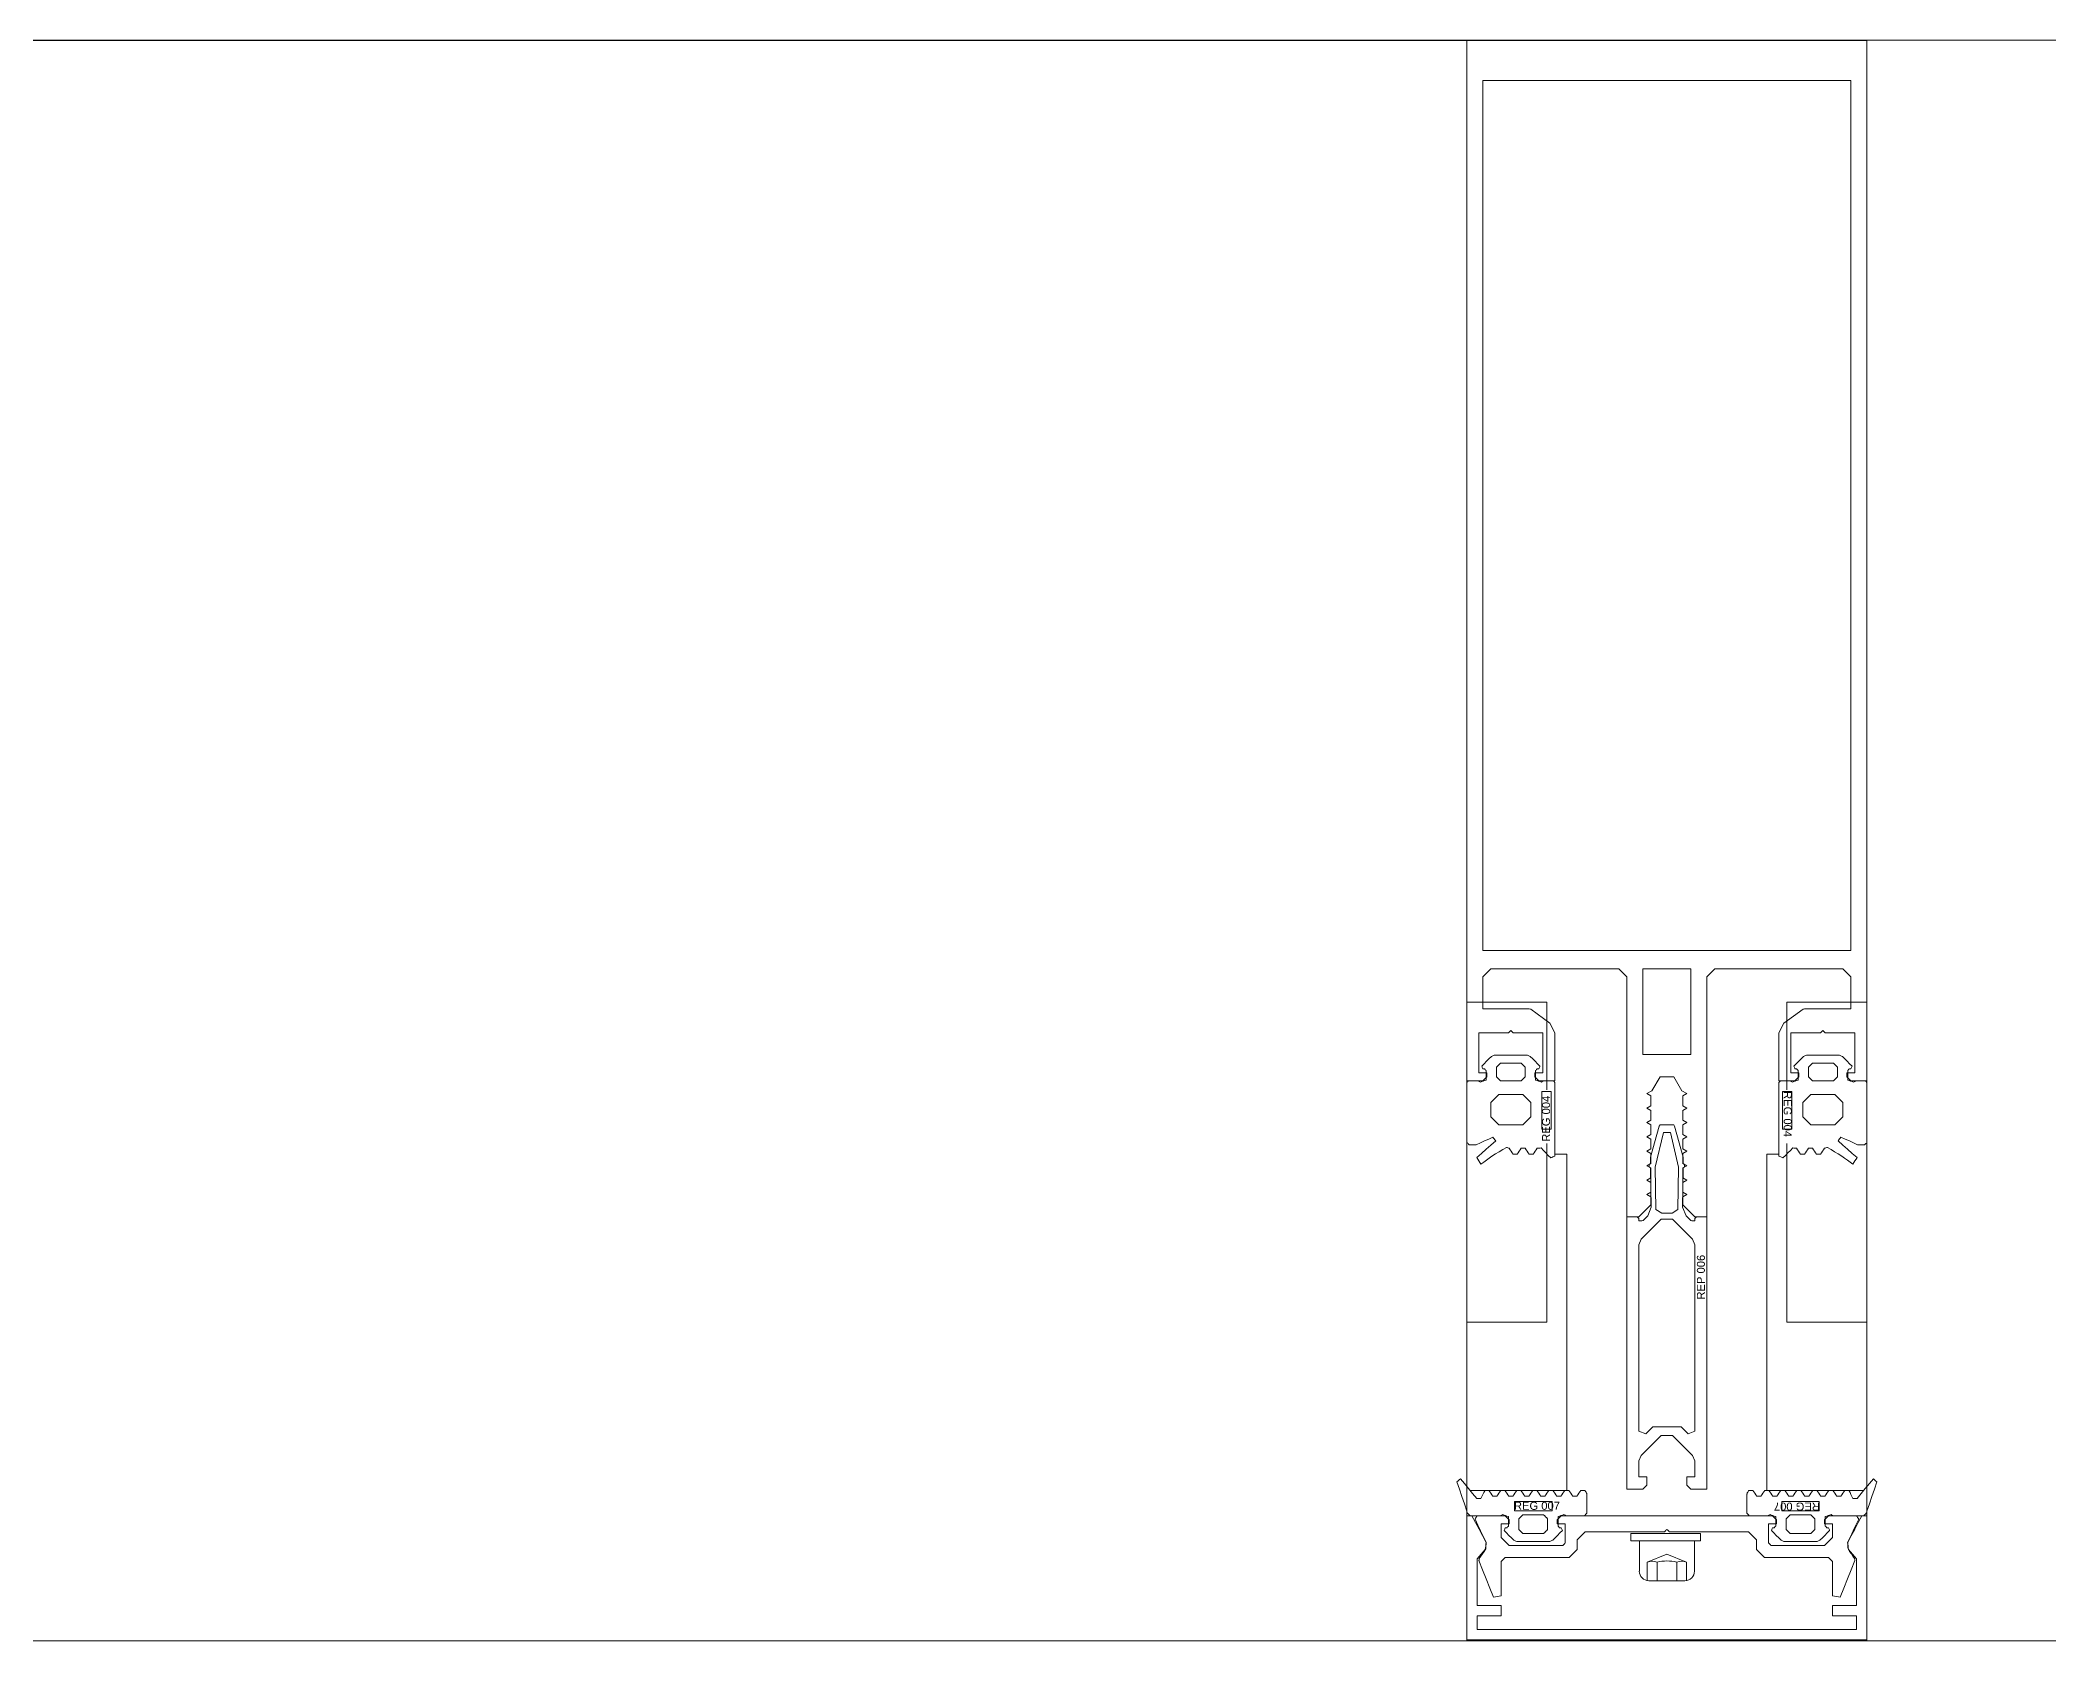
# Model space of a CAD drawing. Header units: millimetres. Extents: x -592259 to 288321, y -552984 to 293768.
# Drawn here: x 122559.6 to 122810.6, y -218780.9 to -218580.9 of the extents above; entities that cross this region are included whole.
import ezdxf

# ---------------------------------------------------------------- set-up
doc = ezdxf.new("R2010")
doc.units = ezdxf.units.MM
doc.linetypes.add('ADSK_Линия сетки', pattern=[2500, 2000, -250, 0, -250])
for name, color, linetype, lineweight in [('A-GLAZ-____-OTLN', 250, 'Continuous', 5), ('A-GLAZ-CURT-OTLN', 250, 'Continuous', 5), ('A-GLAZ-CWMG-MCUT', 250, 'Continuous', 9), ('G-XREF-____-OTLN', 250, 'Continuous', 9), ('I-WALL-____-OTLN', 250, 'Continuous', 9), ('S-GRID-____-OTLN', 250, 'Continuous', 9)]:
    doc.layers.add(name, color=color, linetype=linetype, lineweight=lineweight)
doc.styles.add('Arial', font='arial.ttf', dxfattribs={"height": 1})

# ---------------------------------------------------------------- blocks, each defined once
blk = doc.blocks.new('PNS_Панель прямоугольная2 - Нр_Стекло - 40мм-V46-АР1_Маркировочный план 3 этажа секция 2_3')
at = {"layer": 'A-GLAZ-____-OTLN'}
h = blk.add_hatch(dxfattribs=at)
h.set_pattern_fill('FP_28', color=256, style=0, pattern_type=2)
h.set_pattern_definition([(45, (-94292.5, -39714.82), (-282.8427, 282.8427), [200, -600]), (45, (-94492.5, -39814.82), (-282.8427, 282.8427), [600, -200]), (45, (-94092.5, -39914.82), (-282.8427, 282.8427), [200, -600])])
h.paths.add_polyline_path([(-492.5, 28.09), (-495.18, 28.09), (-494.19, 30.02)])
h.paths.add_polyline_path([(-502.5, 0), (-492.5, 0), (-492.5, 24.34), (-495.23, 22.9), (-495.5, 25.67), (-492.5, 26.22), (-494.24, 27.47), (-492.5, 28.09), (-492.5, 40), (-502.5, 40), (-501.81, 30.02), (-500.5, 27.47), (-500.5, 26.57), (-500.85, 25.37), (-500.5, 24.82), (-502.5, 21)])
h.paths.add_polyline_path([(502.5, 0), (501.76, 21.78), (500.5, 25.24), (500.5, 25.67), (500.5, 26.57), (500.6, 27.67), (502.5, 30.02), (502.5, 40), (492.5, 40), (492.5, 28.09), (495.5, 27.02), (492.5, 26.22), (495.5, 25.67), (495.23, 22.9), (492.5, 24.34), (492.5, 0)])
h.paths.add_polyline_path([(495.5, 27.47), (492.5, 28.09), (494.19, 30.02), (495.18, 28.09)])
for p, q in [((492.5, 40), (502.5, 40)), ((502.5, 40), (502.5, 29.06)), ((502.5, 22.33), (502.5, 0)), ((492.5, 0), (502.5, 0)), ((502.5, 0), (492.5, 0))]:
    blk.add_line(p, q, dxfattribs=at)
blk = doc.blocks.new('PNS_Панель прямоугольная2 - Нр_Стекло - 40мм-V193-АР1_Маркировочный план 3 этажа секция 2_3')
at = {"layer": 'A-GLAZ-____-OTLN'}
h = blk.add_hatch(dxfattribs=at)
h.set_pattern_fill('FP_149', color=256, style=0, pattern_type=2)
h.set_pattern_definition([(45, (-95340, -39714.82), (-282.8427, 282.8427), [200, -600]), (45, (-95540, -39814.82), (-282.8427, 282.8427), [600, -200]), (45, (-95140, -39914.82), (-282.8427, 282.8427), [200, -600])])
h.paths.add_polyline_path([(-505, 28.09), (-507.68, 28.09), (-506.69, 30.02)])
h.paths.add_polyline_path([(-515, 0), (-505, 0), (-505, 24.34), (-507.73, 22.9), (-508, 25.67), (-505, 26.22), (-506.74, 27.47), (-505, 28.09), (-505, 40), (-515, 40), (-514.31, 30.02), (-513, 27.47), (-513, 26.57), (-513.35, 25.37), (-513, 24.82), (-515, 21)])
h.paths.add_polyline_path([(505, 0), (515, 0), (514.26, 21.78), (513, 25.24), (513, 25.67), (513, 26.57), (513.1, 27.67), (515, 30.02), (515, 40), (505, 40), (505, 28.09), (508, 27.02), (505, 26.22), (508, 25.67), (507.73, 22.9), (505, 24.34), (505, 21)])
h.paths.add_polyline_path([(508, 27.47), (505, 28.09), (506.69, 30.02), (507.68, 28.09)])
for p, q in [((-515, 40), (-505, 40)), ((-515, 29.06), (-515, 40)), ((-515, 0), (-515, 22.33)), ((-515, 0), (-505, 0)), ((-505, 0), (-515, 0))]:
    blk.add_line(p, q, dxfattribs=at)
blk = doc.blocks.new('Прямоугольный импост - 200_dwg-V195-АР1_Маркировочный план 3 этажа секция 2_3')
at = {"layer": 'G-XREF-____-OTLN'}
for p, q in [((227995.23, 196719.51), (227995.23, 196721.83)), ((227997.68, 196719.51), (227997.68, 196721.83)), ((227994.19, 196719.51), (227998.71, 196719.51))]:
    blk.add_line(p, q, dxfattribs=at)
at = {"layer": 'G-XREF-____-OTLN', "flags": 128}
for points in [[(227991.45, 196794.97), (227991.45, 196764.97), (227992.95, 196764.97), (227994.45, 196766.47), (227994.45, 196767.48), (227993.95, 196767.77), (227994.45, 196768.06), (227994.45, 196769.28), (227993.95, 196769.57), (227994.45, 196769.86), (227994.45, 196771.08), (227993.95, 196771.37), (227994.45, 196771.66), (227994.45, 196772.88), (227993.95, 196773.17), (227994.45, 196773.46), (227994.45, 196774.68), (227993.95, 196774.97), (227994.45, 196775.26), (227994.45, 196776.48), (227993.95, 196776.77), (227994.45, 196777.06), (227994.45, 196778.28), (227993.95, 196778.57), (227994.45, 196778.86), (227994.45, 196780.08), (227993.95, 196780.37), (227994.58, 196780.73), (227995.59, 196782.47), (227997.32, 196782.47), (227998.32, 196780.73), (227998.95, 196780.37), (227998.45, 196780.08), (227998.45, 196778.86), (227998.95, 196778.57), (227998.45, 196778.28), (227998.45, 196777.06), (227998.95, 196776.77), (227998.45, 196776.48), (227998.45, 196775.26), (227998.95, 196774.97), (227998.45, 196774.68), (227998.45, 196773.46), (227998.95, 196773.17), (227998.45, 196772.88), (227998.45, 196771.66), (227998.95, 196771.37), (227998.45, 196771.08), (227998.45, 196769.86), (227998.95, 196769.57), (227998.45, 196769.28), (227998.45, 196768.06), (227998.95, 196767.77), (227998.45, 196767.48), (227998.45, 196766.47), (227999.95, 196764.97), (228001.45, 196764.97), (228001.45, 196794.97), (228002.45, 196795.97), (228018.45, 196795.97), (228019.45, 196794.97), (228019.45, 196790.97), (228013.65, 196790.97), (228013.47, 196790.91), (228011.07, 196789.16), (228010.45, 196787.95), (228010.45, 196781.97), (228012.45, 196781.97), (228012.95, 196782.47), (228012.95, 196782.97), (228011.95, 196782.97), (228011.95, 196787.97), (228015.65, 196787.97), (228015.95, 196788.27), (228016.25, 196787.97), (228019.95, 196787.97), (228019.95, 196782.97), (228018.95, 196782.97), (228018.95, 196782.47), (228019.45, 196781.97), (228021.45, 196781.97), (228021.45, 196911.97), (227971.45, 196911.97), (227971.45, 196781.97), (227973.45, 196781.97), (227973.95, 196782.47), (227973.95, 196782.97), (227972.95, 196782.97), (227972.95, 196787.97), (227976.65, 196787.97), (227976.95, 196788.27), (227977.25, 196787.97), (227980.95, 196787.97), (227980.95, 196782.97), (227979.95, 196782.97), (227979.95, 196782.47), (227980.45, 196781.97), (227982.45, 196781.97), (227982.45, 196787.95), (227981.83, 196789.16), (227979.43, 196790.91), (227979.25, 196790.97), (227973.45, 196790.97), (227973.45, 196794.97), (227974.45, 196795.97), (227990.45, 196795.97)], [(227973.45, 196906.97), (227973.45, 196798.27), (228019.45, 196798.27), (228019.45, 196906.97)], [(227993.45, 196795.97), (227993.45, 196785.27), (227999.45, 196785.27), (227999.45, 196795.97)], [(227980.82, 196775.93), (227981.99, 196775.93), (227981.99, 196780.63), (227980.82, 196780.63)], [(228012.08, 196775.93), (228010.91, 196775.93), (228010.91, 196780.63), (228012.08, 196780.63)], [(227998.65, 196771.54), (227998.65, 196771.19), (227998.5, 196771.11), (227998.42, 196766.19), (227998.86, 196765.1), (227999.43, 196764.53), (227999.57, 196764.47), (227999.95, 196764.47), (227999.95, 196764.77), (228000.15, 196764.97), (228001.45, 196764.97), (228001.45, 196730.97), (227999.45, 196730.97), (227998.95, 196731.47), (227998.95, 196732.47), (227999.95, 196732.47), (227999.95, 196734.47), (227999.66, 196735.17), (227997.16, 196737.67), (227995.75, 196737.67), (227993.25, 196735.17), (227992.95, 196734.47), (227992.95, 196732.47), (227993.95, 196732.47), (227993.95, 196731.47), (227993.45, 196730.97), (227991.45, 196730.97), (227991.45, 196764.97), (227992.75, 196764.97), (227992.95, 196764.77), (227992.95, 196764.47), (227993.33, 196764.47), (227993.48, 196764.53), (227994.05, 196765.1), (227994.49, 196766.19), (227994.4, 196771.11), (227994.25, 196771.19), (227994.25, 196771.54), (227994.4, 196771.63), (227994.42, 196772.44), (227995.49, 196776.3), (227995.59, 196776.47), (227997.32, 196776.47), (227997.42, 196776.3), (227998.49, 196772.44), (227998.5, 196771.63)], [(227997.81, 196765.88), (227997.9, 196771.2), (227996.9, 196775.5), (227996.01, 196775.5), (227995, 196771.2), (227995.09, 196765.88), (227995.8, 196765.43), (227997.11, 196765.43)], [(227998.22, 196738.74), (227999.1, 196737.86), (227999.95, 196738.21), (227999.95, 196761.47), (227999.66, 196762.17), (227997.16, 196764.67), (227995.75, 196764.67), (227993.25, 196762.17), (227992.95, 196761.47), (227992.95, 196738.21), (227993.81, 196737.86), (227994.68, 196738.74)], [(227982.1, 196728.24), (227982.1, 196729.41), (227977.4, 196729.41), (227977.4, 196728.24)], [(228010.8, 196728.24), (228010.8, 196729.41), (228015.5, 196729.41), (228015.5, 196728.24)], [(227991.96, 196724.5), (227991.96, 196725.42), (228000.65, 196725.42), (228000.65, 196724.5)]]:
    blk.add_lwpolyline(points, close=True, dxfattribs=at)
for points in [[(227974.52, 196785.02), (227974.22, 196784.72), (227973.92, 196784.42), (227973.61, 196784.11), (227973.31, 196783.81)], [(227973.31, 196783.81), (227973.35, 196783.72), (227973.38, 196783.64), (227973.42, 196783.55), (227973.45, 196783.47)], [(227973.45, 196783.47), (227973.5, 196783.47), (227973.55, 196783.47), (227973.6, 196783.47), (227973.65, 196783.47)], [(227973.65, 196783.47), (227973.7, 196783.42), (227973.75, 196783.37), (227973.8, 196783.32), (227973.85, 196783.27)], [(227973.85, 196783.27), (227973.85, 196782.97), (227973.85, 196782.67), (227973.85, 196782.37), (227973.85, 196782.07)], [(227974.88, 196785.17), (227974.79, 196785.13), (227974.7, 196785.09), (227974.61, 196785.06), (227974.52, 196785.02)], [(227979.03, 196785.17), (227977.99, 196785.17), (227976.95, 196785.17), (227975.91, 196785.17), (227974.88, 196785.17)], [(227975.15, 196783.67), (227975.28, 196783.79), (227975.4, 196783.92), (227975.53, 196784.04), (227975.65, 196784.17)], [(227975.15, 196782.47), (227975.15, 196782.77), (227975.15, 196783.07), (227975.15, 196783.37), (227975.15, 196783.67)], [(227975.65, 196784.17), (227976.3, 196784.17), (227976.95, 196784.17), (227977.6, 196784.17), (227978.25, 196784.17)], [(227978.25, 196784.17), (227978.38, 196784.04), (227978.5, 196783.92), (227978.63, 196783.79), (227978.75, 196783.67)], [(227978.75, 196783.67), (227978.75, 196783.37), (227978.75, 196783.07), (227978.75, 196782.77), (227978.75, 196782.47)], [(227979.38, 196785.02), (227979.29, 196785.06), (227979.2, 196785.09), (227979.12, 196785.13), (227979.03, 196785.17)], [(227980.59, 196783.81), (227980.29, 196784.11), (227979.99, 196784.42), (227979.68, 196784.72), (227979.38, 196785.02)], [(227980.05, 196783.27), (227980.1, 196783.32), (227980.15, 196783.37), (227980.2, 196783.42), (227980.25, 196783.47)], [(227980.05, 196782.07), (227980.05, 196782.37), (227980.05, 196782.67), (227980.05, 196782.97), (227980.05, 196783.27)], [(227980.25, 196783.47), (227980.3, 196783.47), (227980.35, 196783.47), (227980.4, 196783.47), (227980.45, 196783.47)], [(227980.45, 196783.47), (227980.49, 196783.55), (227980.52, 196783.64), (227980.56, 196783.72), (227980.59, 196783.81)], [(228013.52, 196785.02), (228013.22, 196784.72), (228012.92, 196784.42), (228012.61, 196784.11), (228012.31, 196783.81)], [(228012.31, 196783.81), (228012.35, 196783.72), (228012.38, 196783.64), (228012.42, 196783.55), (228012.45, 196783.47)], [(228012.45, 196783.47), (228012.5, 196783.47), (228012.55, 196783.47), (228012.6, 196783.47), (228012.65, 196783.47)], [(228012.65, 196783.47), (228012.7, 196783.42), (228012.75, 196783.37), (228012.8, 196783.32), (228012.85, 196783.27)], [(228012.85, 196783.27), (228012.85, 196782.97), (228012.85, 196782.67), (228012.85, 196782.37), (228012.85, 196782.07)], [(228013.88, 196785.17), (228013.79, 196785.13), (228013.7, 196785.09), (228013.61, 196785.06), (228013.52, 196785.02)], [(228018.03, 196785.17), (228016.99, 196785.17), (228015.95, 196785.17), (228014.91, 196785.17), (228013.88, 196785.17)], [(228014.15, 196783.67), (228014.28, 196783.79), (228014.4, 196783.92), (228014.53, 196784.04), (228014.65, 196784.17)], [(228014.15, 196782.47), (228014.15, 196782.77), (228014.15, 196783.07), (228014.15, 196783.37), (228014.15, 196783.67)], [(228014.65, 196784.17), (228015.3, 196784.17), (228015.95, 196784.17), (228016.6, 196784.17), (228017.25, 196784.17)], [(228017.25, 196784.17), (228017.38, 196784.04), (228017.5, 196783.92), (228017.63, 196783.79), (228017.75, 196783.67)], [(228017.75, 196783.67), (228017.75, 196783.37), (228017.75, 196783.07), (228017.75, 196782.77), (228017.75, 196782.47)], [(228018.38, 196785.02), (228018.29, 196785.06), (228018.2, 196785.09), (228018.12, 196785.13), (228018.03, 196785.17)], [(228019.59, 196783.81), (228019.29, 196784.11), (228018.99, 196784.42), (228018.68, 196784.72), (228018.38, 196785.02)], [(228019.05, 196783.27), (228019.1, 196783.32), (228019.15, 196783.37), (228019.2, 196783.42), (228019.25, 196783.47)], [(228019.05, 196782.07), (228019.05, 196782.37), (228019.05, 196782.67), (228019.05, 196782.97), (228019.05, 196783.27)], [(228019.25, 196783.47), (228019.3, 196783.47), (228019.35, 196783.47), (228019.4, 196783.47), (228019.45, 196783.47)], [(228019.45, 196783.47), (228019.49, 196783.55), (228019.52, 196783.64), (228019.56, 196783.72), (228019.59, 196783.81)], [(227971.65, 196781.97), (227971.6, 196781.92), (227971.55, 196781.87), (227971.5, 196781.82), (227971.45, 196781.77)], [(227971.45, 196781.77), (227971.45, 196779.89), (227971.45, 196778.02), (227971.45, 196776.14), (227971.45, 196774.27)], [(227972.83, 196781.97), (227972.53, 196781.97), (227972.24, 196781.97), (227971.95, 196781.97), (227971.65, 196781.97)], [(227973.14, 196781.82), (227973.06, 196781.85), (227972.98, 196781.89), (227972.9, 196781.93), (227972.83, 196781.97)], [(227973.85, 196782.07), (227973.67, 196782), (227973.5, 196781.94), (227973.32, 196781.88), (227973.14, 196781.82)], [(227975.65, 196781.97), (227975.53, 196782.09), (227975.4, 196782.22), (227975.28, 196782.34), (227975.15, 196782.47)], [(227978.25, 196781.97), (227977.6, 196781.97), (227976.95, 196781.97), (227976.3, 196781.97), (227975.65, 196781.97)], [(227978.75, 196782.47), (227978.63, 196782.34), (227978.5, 196782.22), (227978.38, 196782.09), (227978.25, 196781.97)], [(227980.77, 196781.82), (227980.59, 196781.88), (227980.41, 196781.94), (227980.23, 196782), (227980.05, 196782.07)], [(227981.08, 196781.97), (227981, 196781.93), (227980.92, 196781.89), (227980.84, 196781.85), (227980.77, 196781.82)], [(227982.25, 196781.97), (227981.96, 196781.97), (227981.67, 196781.97), (227981.37, 196781.97), (227981.08, 196781.97)], [(227982.45, 196781.77), (227982.4, 196781.82), (227982.35, 196781.87), (227982.3, 196781.92), (227982.25, 196781.97)], [(227982.45, 196772.57), (227982.45, 196774.87), (227982.45, 196777.17), (227982.45, 196779.47), (227982.45, 196781.77)], [(228010.65, 196781.97), (228010.6, 196781.92), (228010.55, 196781.87), (228010.5, 196781.82), (228010.45, 196781.77)], [(228010.45, 196781.77), (228010.45, 196779.47), (228010.45, 196777.17), (228010.45, 196774.87), (228010.45, 196772.57)], [(228011.83, 196781.97), (228011.53, 196781.97), (228011.24, 196781.97), (228010.95, 196781.97), (228010.65, 196781.97)], [(228012.14, 196781.82), (228012.06, 196781.85), (228011.98, 196781.89), (228011.9, 196781.93), (228011.83, 196781.97)], [(228012.85, 196782.07), (228012.67, 196782), (228012.5, 196781.94), (228012.32, 196781.88), (228012.14, 196781.82)], [(228014.65, 196781.97), (228014.53, 196782.09), (228014.4, 196782.22), (228014.28, 196782.34), (228014.15, 196782.47)], [(228017.25, 196781.97), (228016.6, 196781.97), (228015.95, 196781.97), (228015.3, 196781.97), (228014.65, 196781.97)], [(228017.75, 196782.47), (228017.63, 196782.34), (228017.5, 196782.22), (228017.38, 196782.09), (228017.25, 196781.97)], [(228019.77, 196781.82), (228019.59, 196781.88), (228019.41, 196781.94), (228019.23, 196782), (228019.05, 196782.07)], [(228020.08, 196781.97), (228020, 196781.93), (228019.92, 196781.89), (228019.84, 196781.85), (228019.77, 196781.82)], [(228021.25, 196781.97), (228020.96, 196781.97), (228020.67, 196781.97), (228020.37, 196781.97), (228020.08, 196781.97)], [(228021.45, 196781.77), (228021.4, 196781.82), (228021.35, 196781.87), (228021.3, 196781.92), (228021.25, 196781.97)], [(228021.45, 196774.27), (228021.45, 196776.14), (228021.45, 196778.02), (228021.45, 196779.89), (228021.45, 196781.77)], [(227974.45, 196779.27), (227974.7, 196779.52), (227974.95, 196779.77), (227975.2, 196780.02), (227975.45, 196780.27)], [(227974.45, 196777.47), (227974.45, 196777.92), (227974.45, 196778.37), (227974.45, 196778.82), (227974.45, 196779.27)], [(227975.45, 196780.27), (227976.2, 196780.27), (227976.95, 196780.27), (227977.7, 196780.27), (227978.45, 196780.27)], [(227978.45, 196780.27), (227978.7, 196780.02), (227978.95, 196779.77), (227979.2, 196779.52), (227979.45, 196779.27)], [(227979.45, 196779.27), (227979.45, 196778.82), (227979.45, 196778.37), (227979.45, 196777.92), (227979.45, 196777.47)], [(228013.45, 196779.27), (228013.7, 196779.52), (228013.95, 196779.77), (228014.2, 196780.02), (228014.45, 196780.27)], [(228013.45, 196777.47), (228013.45, 196777.92), (228013.45, 196778.37), (228013.45, 196778.82), (228013.45, 196779.27)], [(228014.45, 196780.27), (228015.2, 196780.27), (228015.95, 196780.27), (228016.7, 196780.27), (228017.45, 196780.27)], [(228017.45, 196780.27), (228017.7, 196780.02), (228017.95, 196779.77), (228018.2, 196779.52), (228018.45, 196779.27)], [(228018.45, 196779.27), (228018.45, 196778.82), (228018.45, 196778.37), (228018.45, 196777.92), (228018.45, 196777.47)], [(227975.45, 196776.47), (227975.2, 196776.72), (227974.95, 196776.97), (227974.7, 196777.22), (227974.45, 196777.47)], [(227978.45, 196776.47), (227977.7, 196776.47), (227976.95, 196776.47), (227976.2, 196776.47), (227975.45, 196776.47)], [(227979.45, 196777.47), (227979.2, 196777.22), (227978.95, 196776.97), (227978.7, 196776.72), (227978.45, 196776.47)], [(228014.45, 196776.47), (228014.2, 196776.72), (228013.95, 196776.97), (228013.7, 196777.22), (228013.45, 196777.47)], [(228017.45, 196776.47), (228016.7, 196776.47), (228015.95, 196776.47), (228015.2, 196776.47), (228014.45, 196776.47)], [(228018.45, 196777.47), (228018.2, 196777.22), (228017.95, 196776.97), (228017.7, 196776.72), (228017.45, 196776.47)], [(227971.45, 196774.27), (227971.53, 196774.19), (227971.6, 196774.12), (227971.68, 196774.04), (227971.75, 196773.97)], [(227971.75, 196773.97), (227971.97, 196773.97), (227972.18, 196773.97), (227972.4, 196773.98), (227972.62, 196773.98)], [(227972.62, 196773.98), (227973.14, 196774.22), (227973.66, 196774.46), (227974.18, 196774.7), (227974.7, 196774.94)], [(227975.06, 196774.48), (227974.47, 196773.95), (227973.87, 196773.43), (227973.28, 196772.91), (227972.69, 196772.39)], [(227974.59, 196772.56), (227975.04, 196772.83), (227975.49, 196773.11), (227975.94, 196773.38), (227976.4, 196773.65)], [(227974.7, 196774.94), (227974.79, 196774.82), (227974.88, 196774.71), (227974.97, 196774.59), (227975.06, 196774.48)], [(227976.4, 196773.65), (227976.49, 196773.62), (227976.57, 196773.59), (227976.66, 196773.56), (227976.75, 196773.54)], [(227976.75, 196773.54), (227976.88, 196773.35), (227977, 196773.17), (227977.13, 196772.98), (227977.26, 196772.8)], [(227977.75, 196772.8), (227977.88, 196772.98), (227978, 196773.17), (227978.13, 196773.35), (227978.26, 196773.54)], [(227978.26, 196773.54), (227978.38, 196773.54), (227978.5, 196773.54), (227978.63, 196773.54), (227978.75, 196773.54)], [(227978.75, 196773.54), (227978.88, 196773.35), (227979, 196773.17), (227979.13, 196772.98), (227979.26, 196772.8)], [(227979.75, 196772.8), (227979.88, 196772.98), (227980, 196773.17), (227980.13, 196773.35), (227980.26, 196773.54)], [(227980.26, 196773.54), (227980.37, 196773.55), (227980.49, 196773.56), (227980.6, 196773.57), (227980.72, 196773.58)], [(227980.72, 196773.58), (227981.02, 196773.27), (227981.33, 196772.97), (227981.63, 196772.66), (227981.94, 196772.36)], [(228010.96, 196772.36), (228011.27, 196772.66), (228011.58, 196772.97), (228011.88, 196773.27), (228012.19, 196773.58)], [(228012.19, 196773.58), (228012.3, 196773.57), (228012.42, 196773.56), (228012.53, 196773.55), (228012.65, 196773.54)], [(228012.65, 196773.54), (228012.77, 196773.35), (228012.9, 196773.17), (228013.03, 196772.98), (228013.15, 196772.8)], [(228013.65, 196772.8), (228013.77, 196772.98), (228013.9, 196773.17), (228014.03, 196773.35), (228014.15, 196773.54)], [(228014.15, 196773.54), (228014.28, 196773.54), (228014.4, 196773.54), (228014.52, 196773.54), (228014.65, 196773.54)], [(228014.65, 196773.54), (228014.77, 196773.35), (228014.9, 196773.17), (228015.03, 196772.98), (228015.15, 196772.8)], [(228015.65, 196772.8), (228015.77, 196772.98), (228015.9, 196773.17), (228016.03, 196773.35), (228016.15, 196773.54)], [(228016.15, 196773.54), (228016.24, 196773.56), (228016.33, 196773.59), (228016.42, 196773.62), (228016.51, 196773.65)], [(228016.51, 196773.65), (228016.96, 196773.38), (228017.41, 196773.11), (228017.86, 196772.83), (228018.32, 196772.56)], [(228017.84, 196774.48), (228017.93, 196774.59), (228018.02, 196774.71), (228018.11, 196774.82), (228018.2, 196774.94)], [(228020.22, 196772.39), (228019.62, 196772.91), (228019.03, 196773.43), (228018.44, 196773.95), (228017.84, 196774.48)], [(228018.2, 196774.94), (228018.72, 196774.7), (228019.25, 196774.46), (228019.77, 196774.22), (228020.29, 196773.98)], [(228020.29, 196773.98), (228020.5, 196773.98), (228020.72, 196773.97), (228020.94, 196773.97), (228021.15, 196773.97)], [(228021.15, 196773.97), (228021.23, 196774.04), (228021.3, 196774.12), (228021.38, 196774.19), (228021.45, 196774.27)], [(227971.85, 196730.8), (227983.95, 196730.8), (227983.95, 196772.8), (227982.45, 196772.8)], [(227972.69, 196772.39), (227972.82, 196772.18), (227972.95, 196771.97), (227973.09, 196771.76), (227973.22, 196771.54)], [(227973.22, 196771.54), (227973.56, 196771.8), (227973.9, 196772.05), (227974.24, 196772.31), (227974.59, 196772.56)], [(227977.26, 196772.8), (227977.38, 196772.8), (227977.5, 196772.8), (227977.63, 196772.8), (227977.75, 196772.8)], [(227979.26, 196772.8), (227979.38, 196772.8), (227979.5, 196772.8), (227979.63, 196772.8), (227979.75, 196772.8)], [(227981.94, 196772.36), (227982.07, 196772.41), (227982.2, 196772.46), (227982.32, 196772.51), (227982.45, 196772.57)], [(228021.05, 196730.8), (228008.95, 196730.8), (228008.95, 196772.8), (228010.45, 196772.8)], [(228010.45, 196772.57), (228010.58, 196772.51), (228010.71, 196772.46), (228010.84, 196772.41), (228010.96, 196772.36)], [(228013.15, 196772.8), (228013.28, 196772.8), (228013.4, 196772.8), (228013.52, 196772.8), (228013.65, 196772.8)], [(228015.15, 196772.8), (228015.28, 196772.8), (228015.4, 196772.8), (228015.52, 196772.8), (228015.65, 196772.8)], [(228018.32, 196772.56), (228018.66, 196772.31), (228019, 196772.05), (228019.34, 196771.8), (228019.69, 196771.54)], [(228019.69, 196771.54), (228019.82, 196771.76), (228019.95, 196771.97), (228020.09, 196772.18), (228020.22, 196772.39)], [(227970.64, 196732.26), (227970.53, 196732.16), (227970.43, 196732.05), (227970.32, 196731.95), (227970.21, 196731.85)], [(227970.21, 196731.85), (227970.52, 196730.93), (227970.83, 196730.02), (227971.14, 196729.11), (227971.45, 196728.2)], [(227972.69, 196729.79), (227972.18, 196730.41), (227971.66, 196731.03), (227971.15, 196731.64), (227970.64, 196732.26)], [(227973.68, 196730.76), (227973.57, 196730.52), (227973.45, 196730.28), (227973.34, 196730.04), (227973.22, 196729.8)], [(227974.2, 196730.8), (227974.07, 196730.79), (227973.94, 196730.78), (227973.81, 196730.77), (227973.68, 196730.76)], [(227974.7, 196730.06), (227974.58, 196730.24), (227974.45, 196730.43), (227974.33, 196730.61), (227974.2, 196730.8)], [(227975.7, 196730.8), (227975.58, 196730.61), (227975.45, 196730.43), (227975.33, 196730.24), (227975.2, 196730.06)], [(227976.2, 196730.8), (227976.08, 196730.8), (227975.95, 196730.8), (227975.83, 196730.8), (227975.7, 196730.8)], [(227976.7, 196730.06), (227976.58, 196730.24), (227976.45, 196730.43), (227976.33, 196730.61), (227976.2, 196730.8)], [(227977.7, 196730.8), (227977.58, 196730.61), (227977.45, 196730.43), (227977.33, 196730.24), (227977.2, 196730.06)], [(227978.2, 196730.8), (227978.08, 196730.8), (227977.95, 196730.8), (227977.83, 196730.8), (227977.7, 196730.8)], [(227978.7, 196730.06), (227978.58, 196730.24), (227978.45, 196730.43), (227978.33, 196730.61), (227978.2, 196730.8)], [(227979.7, 196730.8), (227979.58, 196730.61), (227979.45, 196730.43), (227979.33, 196730.24), (227979.2, 196730.06)], [(227980.2, 196730.8), (227980.08, 196730.8), (227979.95, 196730.8), (227979.83, 196730.8), (227979.7, 196730.8)], [(227980.7, 196730.06), (227980.58, 196730.24), (227980.45, 196730.43), (227980.33, 196730.61), (227980.2, 196730.8)], [(227981.7, 196730.8), (227981.58, 196730.61), (227981.45, 196730.43), (227981.33, 196730.24), (227981.2, 196730.06)], [(227982.2, 196730.8), (227982.08, 196730.8), (227981.95, 196730.8), (227981.83, 196730.8), (227981.7, 196730.8)], [(227982.7, 196730.06), (227982.58, 196730.24), (227982.45, 196730.43), (227982.33, 196730.61), (227982.2, 196730.8)], [(227983.7, 196730.8), (227983.58, 196730.61), (227983.45, 196730.43), (227983.33, 196730.24), (227983.2, 196730.06)], [(227984.2, 196730.8), (227984.08, 196730.8), (227983.95, 196730.8), (227983.83, 196730.8), (227983.7, 196730.8)], [(227984.7, 196730.06), (227984.58, 196730.24), (227984.45, 196730.43), (227984.33, 196730.61), (227984.2, 196730.8)], [(227985.7, 196730.8), (227985.58, 196730.61), (227985.45, 196730.43), (227985.33, 196730.24), (227985.2, 196730.06)], [(227986.2, 196730.8), (227986.08, 196730.8), (227985.95, 196730.8), (227985.83, 196730.8), (227985.7, 196730.8)], [(227986.4, 196730.51), (227986.35, 196730.58), (227986.3, 196730.65), (227986.25, 196730.73), (227986.2, 196730.8)], [(227986.45, 196730.34), (227986.44, 196730.38), (227986.43, 196730.42), (227986.41, 196730.46), (227986.4, 196730.51)], [(227986.45, 196727.93), (227986.45, 196728.53), (227986.45, 196729.13), (227986.45, 196729.73), (227986.45, 196730.34)], [(228006.5, 196730.51), (228006.49, 196730.46), (228006.48, 196730.42), (228006.47, 196730.38), (228006.45, 196730.34)], [(228006.45, 196730.34), (228006.45, 196729.73), (228006.45, 196729.13), (228006.45, 196728.53), (228006.45, 196727.93)], [(228006.7, 196730.8), (228006.65, 196730.73), (228006.6, 196730.65), (228006.55, 196730.58), (228006.5, 196730.51)], [(228007.2, 196730.8), (228007.08, 196730.8), (228006.95, 196730.8), (228006.83, 196730.8), (228006.7, 196730.8)], [(228007.7, 196730.06), (228007.58, 196730.24), (228007.45, 196730.43), (228007.33, 196730.61), (228007.2, 196730.8)], [(228008.7, 196730.8), (228008.58, 196730.61), (228008.45, 196730.43), (228008.33, 196730.24), (228008.2, 196730.06)], [(228009.2, 196730.8), (228009.08, 196730.8), (228008.95, 196730.8), (228008.83, 196730.8), (228008.7, 196730.8)], [(228009.7, 196730.06), (228009.58, 196730.24), (228009.45, 196730.43), (228009.33, 196730.61), (228009.2, 196730.8)], [(228010.7, 196730.8), (228010.58, 196730.61), (228010.45, 196730.43), (228010.33, 196730.24), (228010.2, 196730.06)], [(228011.2, 196730.8), (228011.08, 196730.8), (228010.95, 196730.8), (228010.83, 196730.8), (228010.7, 196730.8)], [(228011.7, 196730.06), (228011.58, 196730.24), (228011.45, 196730.43), (228011.33, 196730.61), (228011.2, 196730.8)], [(228012.7, 196730.8), (228012.58, 196730.61), (228012.45, 196730.43), (228012.33, 196730.24), (228012.2, 196730.06)], [(228013.2, 196730.8), (228013.08, 196730.8), (228012.95, 196730.8), (228012.83, 196730.8), (228012.7, 196730.8)], [(228013.7, 196730.06), (228013.58, 196730.24), (228013.45, 196730.43), (228013.33, 196730.61), (228013.2, 196730.8)], [(228014.7, 196730.8), (228014.58, 196730.61), (228014.45, 196730.43), (228014.33, 196730.24), (228014.2, 196730.06)], [(228015.2, 196730.8), (228015.08, 196730.8), (228014.95, 196730.8), (228014.83, 196730.8), (228014.7, 196730.8)], [(228015.7, 196730.06), (228015.58, 196730.24), (228015.45, 196730.43), (228015.33, 196730.61), (228015.2, 196730.8)], [(228016.7, 196730.8), (228016.58, 196730.61), (228016.45, 196730.43), (228016.33, 196730.24), (228016.2, 196730.06)], [(228017.2, 196730.8), (228017.08, 196730.8), (228016.95, 196730.8), (228016.83, 196730.8), (228016.7, 196730.8)], [(228017.7, 196730.06), (228017.58, 196730.24), (228017.45, 196730.43), (228017.33, 196730.61), (228017.2, 196730.8)], [(228018.7, 196730.8), (228018.58, 196730.61), (228018.45, 196730.43), (228018.33, 196730.24), (228018.2, 196730.06)], [(228019.22, 196730.76), (228019.09, 196730.77), (228018.96, 196730.78), (228018.83, 196730.79), (228018.7, 196730.8)], [(228019.68, 196729.8), (228019.57, 196730.04), (228019.45, 196730.28), (228019.34, 196730.52), (228019.22, 196730.76)], [(228022.26, 196732.26), (228021.75, 196731.64), (228021.24, 196731.03), (228020.73, 196730.41), (228020.22, 196729.79)], [(228021.45, 196728.2), (228021.76, 196729.11), (228022.07, 196730.02), (228022.38, 196730.93), (228022.69, 196731.85)], [(228022.69, 196731.85), (228022.58, 196731.95), (228022.48, 196732.05), (228022.37, 196732.16), (228022.26, 196732.26)], [(227971.45, 196728.2), (227971.45, 196728.15), (227971.45, 196728.11), (227971.45, 196728.07), (227971.45, 196728.03)], [(227971.45, 196728.03), (227971.55, 196727.93), (227971.65, 196727.83), (227971.75, 196727.73), (227971.85, 196727.63)], [(227973.22, 196729.8), (227973.09, 196729.8), (227972.96, 196729.79), (227972.82, 196729.79), (227972.69, 196729.79)], [(227975.2, 196730.06), (227975.08, 196730.06), (227974.95, 196730.06), (227974.83, 196730.06), (227974.7, 196730.06)], [(227975.63, 196727.63), (227975.7, 196727.67), (227975.78, 196727.7), (227975.86, 196727.74), (227975.94, 196727.78)], [(227975.94, 196727.78), (227976.12, 196727.72), (227976.3, 196727.66), (227976.47, 196727.59), (227976.65, 196727.53)], [(227977.2, 196730.06), (227977.08, 196730.06), (227976.95, 196730.06), (227976.83, 196730.06), (227976.7, 196730.06)], [(227977.95, 196727.23), (227978.08, 196727.35), (227978.2, 196727.48), (227978.33, 196727.6), (227978.45, 196727.73)], [(227978.45, 196727.73), (227979.1, 196727.73), (227979.75, 196727.73), (227980.4, 196727.73), (227981.05, 196727.73)], [(227979.2, 196730.06), (227979.08, 196730.06), (227978.95, 196730.06), (227978.83, 196730.06), (227978.7, 196730.06)], [(227981.2, 196730.06), (227981.08, 196730.06), (227980.95, 196730.06), (227980.83, 196730.06), (227980.7, 196730.06)], [(227981.05, 196727.73), (227981.18, 196727.6), (227981.3, 196727.48), (227981.43, 196727.35), (227981.55, 196727.23)], [(227983.2, 196730.06), (227983.08, 196730.06), (227982.95, 196730.06), (227982.83, 196730.06), (227982.7, 196730.06)], [(227982.85, 196727.53), (227983.03, 196727.59), (227983.21, 196727.66), (227983.39, 196727.72), (227983.57, 196727.78)], [(227983.57, 196727.78), (227983.64, 196727.74), (227983.72, 196727.7), (227983.8, 196727.67), (227983.88, 196727.63)], [(227985.2, 196730.06), (227985.08, 196730.06), (227984.95, 196730.06), (227984.83, 196730.06), (227984.7, 196730.06)], [(227986.15, 196727.63), (227986.23, 196727.7), (227986.3, 196727.78), (227986.38, 196727.85), (227986.45, 196727.93)], [(228006.45, 196727.93), (228006.53, 196727.85), (228006.6, 196727.78), (228006.68, 196727.7), (228006.75, 196727.63)], [(228008.2, 196730.06), (228008.08, 196730.06), (228007.95, 196730.06), (228007.83, 196730.06), (228007.7, 196730.06)], [(228009.03, 196727.63), (228009.1, 196727.67), (228009.18, 196727.7), (228009.26, 196727.74), (228009.34, 196727.78)], [(228009.34, 196727.78), (228009.52, 196727.72), (228009.7, 196727.66), (228009.87, 196727.59), (228010.05, 196727.53)], [(228010.2, 196730.06), (228010.08, 196730.06), (228009.95, 196730.06), (228009.83, 196730.06), (228009.7, 196730.06)], [(228011.35, 196727.23), (228011.48, 196727.35), (228011.6, 196727.48), (228011.73, 196727.6), (228011.85, 196727.73)], [(228012.2, 196730.06), (228012.08, 196730.06), (228011.95, 196730.06), (228011.83, 196730.06), (228011.7, 196730.06)], [(228011.85, 196727.73), (228012.5, 196727.73), (228013.15, 196727.73), (228013.8, 196727.73), (228014.45, 196727.73)], [(228014.2, 196730.06), (228014.08, 196730.06), (228013.95, 196730.06), (228013.83, 196730.06), (228013.7, 196730.06)], [(228014.45, 196727.73), (228014.58, 196727.6), (228014.7, 196727.48), (228014.83, 196727.35), (228014.95, 196727.23)], [(228016.2, 196730.06), (228016.08, 196730.06), (228015.95, 196730.06), (228015.83, 196730.06), (228015.7, 196730.06)], [(228016.25, 196727.53), (228016.43, 196727.59), (228016.61, 196727.66), (228016.79, 196727.72), (228016.97, 196727.78)], [(228016.97, 196727.78), (228017.04, 196727.74), (228017.12, 196727.7), (228017.2, 196727.67), (228017.28, 196727.63)], [(228018.2, 196730.06), (228018.08, 196730.06), (228017.95, 196730.06), (228017.83, 196730.06), (228017.7, 196730.06)], [(228020.22, 196729.79), (228020.08, 196729.79), (228019.95, 196729.79), (228019.82, 196729.8), (228019.68, 196729.8)], [(228021.05, 196727.63), (228021.15, 196727.73), (228021.25, 196727.83), (228021.35, 196727.93), (228021.45, 196728.03)], [(228021.45, 196728.03), (228021.45, 196728.07), (228021.45, 196728.11), (228021.45, 196728.15), (228021.45, 196728.2)], [(227972.09, 196727.63), (227971.93, 196727.63), (227971.77, 196727.63), (227971.61, 196727.63), (227971.45, 196727.63)], [(227971.45, 196727.63), (227971.45, 196723.75), (227971.45, 196719.88), (227971.45, 196716), (227971.45, 196712.13)], [(227971.85, 196727.63), (227972.8, 196727.63), (227973.74, 196727.63), (227974.68, 196727.63), (227975.63, 196727.63)], [(227973.86, 196724.3), (227973.42, 196725.14), (227972.98, 196725.97), (227972.53, 196726.8), (227972.09, 196727.63)], [(227972.75, 196727.63), (227972.68, 196727.52), (227972.62, 196727.41), (227972.55, 196727.31), (227972.48, 196727.2)], [(227972.48, 196727.2), (227972.83, 196726.47), (227973.18, 196725.74), (227973.53, 196725), (227973.87, 196724.27)], [(227976.25, 196727.63), (227975.38, 196727.63), (227974.5, 196727.63), (227973.63, 196727.63), (227972.75, 196727.63)], [(227975.75, 196724.93), (227975.75, 196725.35), (227975.75, 196725.78), (227975.75, 196726.2), (227975.75, 196726.63)], [(227975.75, 196726.63), (227976, 196726.63), (227976.25, 196726.63), (227976.5, 196726.63), (227976.75, 196726.63)], [(227976.25, 196726.13), (227976.22, 196726.04), (227976.18, 196725.96), (227976.15, 196725.87), (227976.11, 196725.79)], [(227976.11, 196725.79), (227976.41, 196725.48), (227976.72, 196725.18), (227977.02, 196724.88), (227977.32, 196724.58)], [(227976.75, 196727.13), (227976.63, 196727.25), (227976.5, 196727.38), (227976.38, 196727.5), (227976.25, 196727.63)], [(227976.45, 196726.13), (227976.4, 196726.13), (227976.35, 196726.13), (227976.3, 196726.13), (227976.25, 196726.13)], [(227976.65, 196726.33), (227976.6, 196726.28), (227976.55, 196726.23), (227976.5, 196726.18), (227976.45, 196726.13)], [(227976.65, 196727.53), (227976.65, 196727.23), (227976.65, 196726.93), (227976.65, 196726.63), (227976.65, 196726.33)], [(227976.75, 196726.63), (227976.75, 196726.75), (227976.75, 196726.88), (227976.75, 196727), (227976.75, 196727.13)], [(227977.95, 196725.93), (227977.95, 196726.25), (227977.95, 196726.58), (227977.95, 196726.9), (227977.95, 196727.23)], [(227978.45, 196725.43), (227978.33, 196725.55), (227978.2, 196725.68), (227978.08, 196725.8), (227977.95, 196725.93)], [(227981.05, 196725.43), (227980.4, 196725.43), (227979.75, 196725.43), (227979.1, 196725.43), (227978.45, 196725.43)], [(227981.55, 196725.93), (227981.43, 196725.8), (227981.3, 196725.68), (227981.18, 196725.55), (227981.05, 196725.43)], [(227981.55, 196727.23), (227981.55, 196726.9), (227981.55, 196726.58), (227981.55, 196726.25), (227981.55, 196725.93)], [(227982.18, 196724.58), (227982.48, 196724.88), (227982.79, 196725.18), (227983.09, 196725.48), (227983.39, 196725.79)], [(227983.25, 196727.63), (227983.13, 196727.5), (227983, 196727.38), (227982.88, 196727.25), (227982.75, 196727.13)], [(227982.75, 196727.13), (227982.75, 196727), (227982.75, 196726.88), (227982.75, 196726.75), (227982.75, 196726.63)], [(227982.75, 196726.63), (227983, 196726.63), (227983.25, 196726.63), (227983.5, 196726.63), (227983.75, 196726.63)], [(227982.85, 196726.33), (227982.85, 196726.63), (227982.85, 196726.93), (227982.85, 196727.23), (227982.85, 196727.53)], [(227983.05, 196726.13), (227983, 196726.18), (227982.95, 196726.23), (227982.9, 196726.28), (227982.85, 196726.33)], [(227983.25, 196726.13), (227983.2, 196726.13), (227983.15, 196726.13), (227983.1, 196726.13), (227983.05, 196726.13)], [(228009.65, 196727.63), (228003.05, 196727.63), (227996.45, 196727.63), (227989.85, 196727.63), (227983.25, 196727.63)], [(227983.39, 196725.79), (227983.36, 196725.87), (227983.32, 196725.96), (227983.29, 196726.04), (227983.25, 196726.13)], [(227983.75, 196726.63), (227983.75, 196726.03), (227983.75, 196725.43), (227983.75, 196724.83), (227983.75, 196724.23)], [(227983.88, 196727.63), (227984.45, 196727.63), (227985.02, 196727.63), (227985.58, 196727.63), (227986.15, 196727.63)], [(227985.25, 196724.63), (227985.5, 196724.88), (227985.75, 196725.13), (227986, 196725.38), (227986.25, 196725.63)], [(227986.25, 196725.63), (227988.73, 196725.63), (227991.2, 196725.63), (227993.68, 196725.63), (227996.15, 196725.63)], [(227996.15, 196725.63), (227996.23, 196725.7), (227996.3, 196725.78), (227996.38, 196725.85), (227996.45, 196725.93)], [(227996.45, 196725.93), (227996.53, 196725.85), (227996.6, 196725.78), (227996.68, 196725.7), (227996.75, 196725.63)], [(227996.75, 196725.63), (227999.23, 196725.63), (228001.7, 196725.63), (228004.18, 196725.63), (228006.65, 196725.63)], [(228006.65, 196725.63), (228006.9, 196725.38), (228007.15, 196725.13), (228007.4, 196724.88), (228007.65, 196724.63)], [(228006.75, 196727.63), (228007.32, 196727.63), (228007.89, 196727.63), (228008.46, 196727.63), (228009.03, 196727.63)], [(228009.15, 196724.23), (228009.15, 196724.83), (228009.15, 196725.43), (228009.15, 196726.03), (228009.15, 196726.63)], [(228009.15, 196726.63), (228009.4, 196726.63), (228009.65, 196726.63), (228009.9, 196726.63), (228010.15, 196726.63)], [(228009.65, 196726.13), (228009.62, 196726.04), (228009.58, 196725.96), (228009.55, 196725.87), (228009.51, 196725.79)], [(228009.51, 196725.79), (228009.81, 196725.48), (228010.12, 196725.18), (228010.42, 196724.88), (228010.72, 196724.58)], [(228010.15, 196727.13), (228010.03, 196727.25), (228009.9, 196727.38), (228009.78, 196727.5), (228009.65, 196727.63)], [(228009.85, 196726.13), (228009.8, 196726.13), (228009.75, 196726.13), (228009.7, 196726.13), (228009.65, 196726.13)], [(228010.05, 196726.33), (228010, 196726.28), (228009.95, 196726.23), (228009.9, 196726.18), (228009.85, 196726.13)], [(228010.05, 196727.53), (228010.05, 196727.23), (228010.05, 196726.93), (228010.05, 196726.63), (228010.05, 196726.33)], [(228010.15, 196726.63), (228010.15, 196726.75), (228010.15, 196726.88), (228010.15, 196727), (228010.15, 196727.13)], [(228011.35, 196725.93), (228011.35, 196726.25), (228011.35, 196726.58), (228011.35, 196726.9), (228011.35, 196727.23)], [(228011.85, 196725.43), (228011.73, 196725.55), (228011.6, 196725.68), (228011.48, 196725.8), (228011.35, 196725.93)], [(228014.45, 196725.43), (228013.8, 196725.43), (228013.15, 196725.43), (228012.5, 196725.43), (228011.85, 196725.43)], [(228014.95, 196725.93), (228014.83, 196725.8), (228014.7, 196725.68), (228014.58, 196725.55), (228014.45, 196725.43)], [(228014.95, 196727.23), (228014.95, 196726.9), (228014.95, 196726.58), (228014.95, 196726.25), (228014.95, 196725.93)], [(228015.58, 196724.58), (228015.88, 196724.88), (228016.19, 196725.18), (228016.49, 196725.48), (228016.79, 196725.79)], [(228016.65, 196727.63), (228016.53, 196727.5), (228016.4, 196727.38), (228016.28, 196727.25), (228016.15, 196727.13)], [(228016.15, 196727.13), (228016.15, 196727), (228016.15, 196726.88), (228016.15, 196726.75), (228016.15, 196726.63)], [(228016.15, 196726.63), (228016.4, 196726.63), (228016.65, 196726.63), (228016.9, 196726.63), (228017.15, 196726.63)], [(228016.25, 196726.33), (228016.25, 196726.63), (228016.25, 196726.93), (228016.25, 196727.23), (228016.25, 196727.53)], [(228016.45, 196726.13), (228016.4, 196726.18), (228016.35, 196726.23), (228016.3, 196726.28), (228016.25, 196726.33)], [(228016.65, 196726.13), (228016.6, 196726.13), (228016.55, 196726.13), (228016.5, 196726.13), (228016.45, 196726.13)], [(228020.15, 196727.63), (228019.28, 196727.63), (228018.4, 196727.63), (228017.53, 196727.63), (228016.65, 196727.63)], [(228016.79, 196725.79), (228016.76, 196725.87), (228016.72, 196725.96), (228016.69, 196726.04), (228016.65, 196726.13)], [(228017.15, 196726.63), (228017.15, 196726.2), (228017.15, 196725.78), (228017.15, 196725.35), (228017.15, 196724.93)], [(228017.28, 196727.63), (228018.22, 196727.63), (228019.17, 196727.63), (228020.11, 196727.63), (228021.05, 196727.63)], [(228019.03, 196724.27), (228019.38, 196725), (228019.73, 196725.74), (228020.07, 196726.47), (228020.42, 196727.2)], [(228020.81, 196727.63), (228020.37, 196726.8), (228019.93, 196725.97), (228019.49, 196725.14), (228019.05, 196724.3)], [(228020.42, 196727.2), (228020.36, 196727.31), (228020.29, 196727.41), (228020.22, 196727.52), (228020.15, 196727.63)], [(228021.45, 196727.63), (228021.29, 196727.63), (228021.13, 196727.63), (228020.97, 196727.63), (228020.81, 196727.63)], [(228021.45, 196712.13), (228021.45, 196716), (228021.45, 196719.88), (228021.45, 196723.75), (228021.45, 196727.63)], [(227972.75, 196722.23), (227973, 196722.52), (227973.26, 196722.82), (227973.51, 196723.11), (227973.76, 196723.41)], [(227973.81, 196723.48), (227973.61, 196723.18), (227973.41, 196722.89), (227973.21, 196722.59), (227973, 196722.3)], [(227973.76, 196723.41), (227973.79, 196723.63), (227973.81, 196723.86), (227973.83, 196724.08), (227973.86, 196724.3)], [(227973.87, 196724.27), (227973.86, 196724.07), (227973.84, 196723.87), (227973.83, 196723.68), (227973.81, 196723.48)], [(227976.75, 196723.93), (227976.5, 196724.18), (227976.25, 196724.43), (227976, 196724.68), (227975.75, 196724.93)], [(227983.45, 196723.93), (227981.78, 196723.93), (227980.1, 196723.93), (227978.43, 196723.93), (227976.75, 196723.93)], [(227977.32, 196724.58), (227977.41, 196724.54), (227977.5, 196724.5), (227977.59, 196724.47), (227977.68, 196724.43)], [(227977.68, 196724.43), (227978.71, 196724.43), (227979.75, 196724.43), (227980.79, 196724.43), (227981.83, 196724.43)], [(227981.83, 196724.43), (227981.92, 196724.47), (227982, 196724.5), (227982.09, 196724.54), (227982.18, 196724.58)], [(227983.75, 196724.23), (227983.68, 196724.15), (227983.6, 196724.08), (227983.53, 196724), (227983.45, 196723.93)], [(227984.25, 196722.43), (227984.5, 196722.68), (227984.75, 196722.93), (227985, 196723.18), (227985.25, 196723.43)], [(227985.25, 196723.43), (227985.25, 196723.73), (227985.25, 196724.03), (227985.25, 196724.33), (227985.25, 196724.63)], [(227999.9, 196720.7), (227999.9, 196724.5), (227993.01, 196724.5), (227993.01, 196720.7)], [(227998.9, 196719.51), (227998.9, 196721.83), (227996.45, 196722.81), (227994, 196721.83), (227994, 196719.51)], [(228007.65, 196724.63), (228007.65, 196724.33), (228007.65, 196724.03), (228007.65, 196723.73), (228007.65, 196723.43)], [(228007.65, 196723.43), (228007.9, 196723.18), (228008.15, 196722.93), (228008.4, 196722.68), (228008.65, 196722.43)], [(228009.45, 196723.93), (228009.38, 196724), (228009.3, 196724.08), (228009.23, 196724.15), (228009.15, 196724.23)], [(228016.15, 196723.93), (228014.48, 196723.93), (228012.8, 196723.93), (228011.13, 196723.93), (228009.45, 196723.93)], [(228010.72, 196724.58), (228010.81, 196724.54), (228010.9, 196724.5), (228010.99, 196724.47), (228011.08, 196724.43)], [(228011.08, 196724.43), (228012.11, 196724.43), (228013.15, 196724.43), (228014.19, 196724.43), (228015.23, 196724.43)], [(228015.23, 196724.43), (228015.32, 196724.47), (228015.4, 196724.5), (228015.49, 196724.54), (228015.58, 196724.58)], [(228017.15, 196724.93), (228016.9, 196724.68), (228016.65, 196724.43), (228016.4, 196724.18), (228016.15, 196723.93)], [(228019.09, 196723.48), (228019.08, 196723.68), (228019.06, 196723.87), (228019.05, 196724.07), (228019.03, 196724.27)], [(228019.05, 196724.3), (228019.07, 196724.08), (228019.09, 196723.86), (228019.12, 196723.63), (228019.14, 196723.41)], [(228019.9, 196722.3), (228019.7, 196722.59), (228019.5, 196722.89), (228019.29, 196723.18), (228019.09, 196723.48)], [(228019.14, 196723.41), (228019.4, 196723.11), (228019.65, 196722.82), (228019.9, 196722.52), (228020.15, 196722.23)], [(227972.75, 196716.43), (227972.75, 196717.88), (227972.75, 196719.33), (227972.75, 196720.78), (227972.75, 196722.23)], [(227973, 196722.3), (227973, 196722.23), (227972.99, 196722.16), (227972.98, 196722.09), (227972.97, 196722.02)], [(227972.97, 196722.02), (227973.43, 196720.87), (227973.88, 196719.73), (227974.33, 196718.59), (227974.79, 196717.44)], [(227975.75, 196721.93), (227975.88, 196722.05), (227976, 196722.18), (227976.13, 196722.3), (227976.25, 196722.43)], [(227975.75, 196717.63), (227975.75, 196718.7), (227975.75, 196719.78), (227975.75, 196720.85), (227975.75, 196721.93)], [(227976.25, 196722.43), (227978.25, 196722.43), (227980.25, 196722.43), (227982.25, 196722.43), (227984.25, 196722.43)], [(228008.65, 196722.43), (228010.65, 196722.43), (228012.65, 196722.43), (228014.65, 196722.43), (228016.65, 196722.43)], [(228016.65, 196722.43), (228016.78, 196722.3), (228016.9, 196722.18), (228017.03, 196722.05), (228017.15, 196721.93)], [(228017.15, 196721.93), (228017.15, 196720.85), (228017.15, 196719.78), (228017.15, 196718.7), (228017.15, 196717.63)], [(228018.12, 196717.44), (228018.57, 196718.59), (228019.02, 196719.73), (228019.48, 196720.87), (228019.93, 196722.02)], [(228019.93, 196722.02), (228019.92, 196722.09), (228019.92, 196722.16), (228019.91, 196722.23), (228019.9, 196722.3)], [(228020.15, 196722.23), (228020.15, 196720.78), (228020.15, 196719.33), (228020.15, 196717.88), (228020.15, 196716.43)], [(227974.79, 196717.44), (227975.03, 196717.49), (227975.27, 196717.54), (227975.51, 196717.58), (227975.75, 196717.63)], [(228017.15, 196717.63), (228017.39, 196717.58), (228017.63, 196717.54), (228017.88, 196717.49), (228018.12, 196717.44)], [(227975.75, 196716.43), (227975, 196716.43), (227974.25, 196716.43), (227973.5, 196716.43), (227972.75, 196716.43)], [(227972.75, 196713.43), (227972.75, 196713.85), (227972.75, 196714.28), (227972.75, 196714.7), (227972.75, 196715.13)], [(227972.75, 196715.13), (227973.5, 196715.13), (227974.25, 196715.13), (227975, 196715.13), (227975.75, 196715.13)], [(227975.75, 196715.13), (227975.75, 196715.45), (227975.75, 196715.78), (227975.75, 196716.1), (227975.75, 196716.43)], [(228020.15, 196716.43), (228019.4, 196716.43), (228018.65, 196716.43), (228017.9, 196716.43), (228017.15, 196716.43)], [(228017.15, 196716.43), (228017.15, 196716.1), (228017.15, 196715.78), (228017.15, 196715.45), (228017.15, 196715.13)], [(228017.15, 196715.13), (228017.9, 196715.13), (228018.65, 196715.13), (228019.4, 196715.13), (228020.15, 196715.13)], [(228020.15, 196715.13), (228020.15, 196714.7), (228020.15, 196714.28), (228020.15, 196713.85), (228020.15, 196713.43)], [(228020.15, 196713.43), (228008.3, 196713.43), (227996.45, 196713.43), (227984.6, 196713.43), (227972.75, 196713.43)], [(227971.45, 196712.13), (227983.95, 196712.13), (227996.45, 196712.13), (228008.95, 196712.13), (228021.45, 196712.13)]]:
    blk.add_lwpolyline(points, dxfattribs=at)
at = {"layer": 'G-XREF-____-OTLN'}
for centre, radius, start, end in [((227994.19, 196720.7), 1.19, 180, 270), ((227994.61, 196720.28), 1.67, 68.4728, 111.5272), ((227996.45, 196716.78), 5.2, 76.3644, 103.6356), ((227998.29, 196720.28), 1.67, 68.4728, 111.5272), ((227998.71, 196720.7), 1.19, 270, 0)]:
    blk.add_arc(centre, radius, start, end, dxfattribs=at)
at = {"layer": 'G-XREF-____-OTLN', "color": 7, "char_height": 1, "attachment_point": 1, "line_spacing_factor": 0.941778, "style": 'Arial'}
for s, insert, width, rotation in [('REG 004', (228012.05, 196780.69), 6.8684, 270), ('REG 004', (227980.85, 196774.36), 6.8684, 90), ('REP 006', (228000.2, 196754.64), 6.6847, 90), ('REG 007', (228015.57, 196728.27), 6.8684, 180)]:
    blk.add_mtext(s, dxfattribs=dict(at, insert=insert, width=width, rotation=rotation))
at = {"layer": 'G-XREF-____-OTLN', "color": 7, "insert": (227977.34, 196729.37), "char_height": 1, "width": 6.8684, "attachment_point": 1, "line_spacing_factor": 0.941778, "style": 'Arial'}
blk.add_mtext('REG 007', dxfattribs=at)
blk = doc.blocks.new('Прямоугольный импост - 42х50х200h-V196-АР1_Маркировочный план 3 этажа секция 2_3')
blk.add_blockref('Прямоугольный импост - 200_dwg-V195-АР1_Маркировочный план 3 этажа секция 2_3', (-227996.45, -196751.8))

msp = doc.modelspace()

# ---------------------------------------------------------------- linework, layer by layer
at = {"layer": 'A-GLAZ-CWMG-MCUT', "lineweight": 5}
for p, q in [((122737.9057, -218580.9056), (121752.9057, -218580.9056)), ((122737.9057, -218713.0113), (122737.9057, -218580.9056)), ((123797.9057, -218580.9056), (122787.9057, -218580.9056)), ((122787.9057, -218580.9056), (122787.9057, -218713.0113)), ((122737.9057, -218780.9056), (122737.9057, -218716.7613)), ((122787.9057, -218716.7613), (122787.9057, -218780.9056)), ((121752.9057, -218780.9056), (122737.9057, -218780.9056)), ((122787.9057, -218780.9056), (123797.9057, -218780.9056))]:
    msp.add_line(p, q, dxfattribs=at)
at = {"layer": 'I-WALL-____-OTLN', "lineweight": 15}
for p, q in [((122737.9057, -218580.9056), (122787.9057, -218580.9056)), ((122787.9057, -218780.9056), (122737.9057, -218780.9056))]:
    msp.add_line(p, q, dxfattribs=at)
at = {"layer": 'S-GRID-____-OTLN', "linetype": 'ADSK_Линия сетки'}
msp.add_line((93236.8325, -218580.9286), (184510.8783, -218580.9286), dxfattribs=at)

# ---------------------------------------------------------------- block references
at = {"layer": 'A-GLAZ-CURT-OTLN'}
for name, p in [('PNS_Панель прямоугольная2 - Нр_Стекло - 40мм-V46-АР1_Маркировочный план 3 этажа секция 2_3', (122245.4057, -218741.1056)), ('PNS_Панель прямоугольная2 - Нр_Стекло - 40мм-V193-АР1_Маркировочный план 3 этажа секция 2_3', (123292.9057, -218741.1056))]:
    msp.add_blockref(name, p, dxfattribs=at)
at = {"layer": 'G-XREF-____-OTLN'}
msp.add_blockref('Прямоугольный импост - 42х50х200h-V196-АР1_Маркировочный план 3 этажа секция 2_3', (122762.9057, -218741.1056), dxfattribs=at)

doc.saveas('drawing.dxf')
